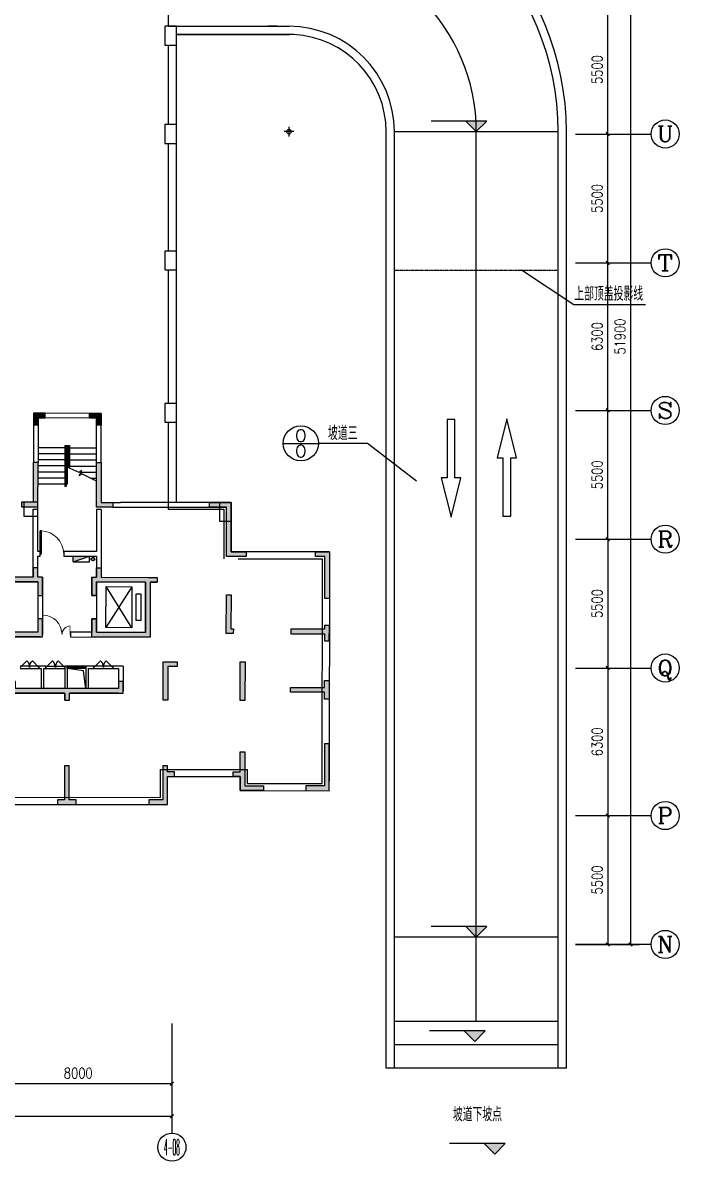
# Model space of a CAD drawing. Extents: x -781653 to 929899, y -295171 to 30012.
# Drawn here: x 464083 to 492121, y -193562 to -144954 of the extents above; entities that cross this region are included whole.
import ezdxf
from ezdxf.enums import TextEntityAlignment as Align

# ---------------------------------------------------------------- set-up
doc = ezdxf.new("R2010")
doc.units = 0
doc.header["$LTSCALE"] = 10
doc.header["$MEASUREMENT"] = 0
for name, pattern in [('BORDER', [1.75, 0.5, -0.25, 0.5, -0.25, 0, -0.25]), ('CENTER', [2, 1.25, -0.25, 0.25, -0.25]), ('DASH', [0.35, 0.25, -0.1])]:
    doc.linetypes.add(name, pattern=pattern)
doc.layers.get('0').update_dxf_attribs({"linetype": 'CONTINUOUS'})
doc.layers.get('Defpoints').update_dxf_attribs({"linetype": 'CONTINUOUS'})
for name, color, linetype in [('A-STAIRS', 9, 'CONTINUOUS'), ('AXIS', 3, 'CONTINUOUS'), ('AXIS_TEXT', 7, 'CONTINUOUS'), ('COLUMN', 1, 'CONTINUOUS'), ('DIM_SYMB', 3, 'CONTINUOUS'), ('DOTE', 8, 'CENTER'), ('JPS-X', 1, 'BORDER'), ('JPS-XHS', 7, 'CONTINUOUS'), ('LVTRY', 6, 'CONTINUOUS'), ('PUB_DIM', 3, 'CONTINUOUS'), ('solid', 252, 'CONTINUOUS'), ('STAIR', 9, 'CONTINUOUS'), ('TEXT', 7, 'CONTINUOUS'), ('wall', 8, 'CONTINUOUS'), ('wall-jg', 7, 'CONTINUOUS'), ('WINDOW', 4, 'CONTINUOUS'), ('索引', 24, 'CONTINUOUS'), ('结构墙', 1, 'CONTINUOUS'), ('行车方向', 4, 'CONTINUOUS'), ('行车线', 207, 'CONTINUOUS')]:
    doc.layers.add(name, color=color, linetype=linetype)
doc.layers.get('DOTE').off()
doc.styles.add('_TCH_AXIS', font='COMPLEX', dxfattribs={"bigfont": 'GBCBIG'})
doc.styles.add('COMP', font='complex', dxfattribs={"bigfont": 'hztxt'})
doc.styles.add('COMPLEX', font='COMPLEX')
doc.styles.add('DIM_FONT', font='SIMPLEX', dxfattribs={"width": 0.8, "bigfont": 'HZTXT'})
doc.styles.add('FS', font='tjromans.shx', dxfattribs={"width": 0.7, "bigfont": 'tjhztxt.shx'})
doc.styles.add('FS2', font='tjromans.shx', dxfattribs={"width": 0.8, "bigfont": 'tjhztxt.shx'})
doc.dimstyles.new('DIMN300', dxfattribs={"dimscale": 3, "dimtxt": 300, "dimasz": 100, "dimexe": 250, "dimexo": 300, "dimgap": 150, "dimtad": 1, "dimdec": 0, "dimzin": 0, "dimdsep": 46, "dimtxsty": 'DIM_FONT', "dimblk": 'ARCHTICK', "dimcen": 0.09, "dimclrt": 7, "dimazin": 2, "dimtfac": 1, "dimtdec": 0, "dimtix": 1, "dimtmove": 2, "dimatfit": 3, "dimfxl": 0, "dimtolj": 1, "dimtzin": 0, "dimarcsym": 0})

# ---------------------------------------------------------------- blocks, each defined once
blk = doc.blocks.new('FF')
at = {"linetype": 'Continuous'}
for radius in [75, 60]:
    blk.add_circle((0, 0), radius, dxfattribs=at)
blk = doc.blocks.new('DXHS')
at = {"layer": 'JPS-XHS'}
blk.add_hatch(color=256, dxfattribs=at).paths.add_polyline_path([(-350, 240), (-350, 0), (350, 0)])
at = {"layer": 'JPS-XHS', "linetype": 'Continuous'}
for p, q in [((-350, 240), (-350, 0)), ((-350, 240), (350, 240)), ((-350, 0), (350, 0)), ((350, 240), (350, 0))]:
    blk.add_line(p, q, dxfattribs=at)
at = {"layer": 'JPS-XHS'}
blk.add_line((-350, 240), (350, 0), dxfattribs=at)
blk = doc.blocks.new('$DorLib2D$00000001')
for p, q in [((0.45, 0.975), (0.5, 0.975)), ((0.45, 0), (0.45, 0.975)), ((0.5, 0), (0.5, 0.975)), ((0.5, 0), (0.45, 0))]:
    blk.add_line(p, q)
at = {"lineweight": 13}
blk.add_arc((0.475, 0), 0.975, 91.4693, 180, dxfattribs=at)
blk = doc.blocks.new('$DorLib2D$00000116')
at = {"color": 0}
for p, q in [((-0.5, 0), (-0.146, 0.354)), ((0.5, 0), (0.146, 0.354))]:
    blk.add_line(p, q, dxfattribs=at)
for centre, start, end in [((-0.5, 0), 0, 45), ((0.5, 0), 135, 180)]:
    blk.add_arc(centre, 0.5, start, end, dxfattribs=at)
blk = doc.blocks.new('$WINLIB2D$00000001')
for p, q in [((-0.5, 0.5), (0.5, 0.5)), ((-0.5, 0.5), (-0.5, -0.5)), ((0.5, 0.167), (-0.5, 0.167)), ((0.5, -0.5), (0.5, 0.5)), ((0.5, -0.167), (-0.5, -0.167)), ((-0.5, -0.5), (0.5, -0.5))]:
    blk.add_line(p, q)
blk = doc.blocks.new('$DorLib2D$00000025')
at = {"const_width": 0.02}
for points in [[(0.481, -0.001), (0.481, 0.691)], [(-0.481, 0.001), (-0.481, 0.308)]]:
    blk.add_lwpolyline(points, dxfattribs=at)
at = {"lineweight": 13}
for centre, radius, start, end in [((0.505, -0.002), 0.699, 91.9397, 179.7238), ((-0.501, 0.003), 0.307, 359.7899, 85.7508)]:
    blk.add_arc(centre, radius, start, end, dxfattribs=at)
blk = doc.blocks.new('A$C509276FB')
at = {"layer": 'solid'}
h = blk.add_hatch(color=8, dxfattribs=at)
h.paths.add_polyline_path([(32900, 8925), (33100, 8925), (33100, 9700), (32900, 9700), (32900, 10100), (32700, 10100), (32700, 9700), (30300, 9700), (30300, 9500), (30600, 9500), (30600, 7150), (33100, 7150), (33100, 7925), (32900, 7925), (32900, 7350), (30800, 7350), (30800, 9500), (32900, 9500)])
h.paths.add_polyline_path([(35200, 7150), (37700, 7150), (37700, 9500), (38000, 9500), (38000, 9700), (35600, 9700), (35600, 10100), (35400, 10100), (35400, 9700), (35200, 9700), (35200, 8925), (35400, 8925), (35400, 9500), (37500, 9500), (37500, 7350), (35400, 7350), (35400, 7925), (35200, 7925)])
blk.add_hatch(color=8, dxfattribs=at).paths.add_polyline_path([(36550, 5250), (36350, 5250), (36350, 4950), (31950, 4950), (31950, 5250), (31750, 5250), (31750, 4750), (34050, 4750), (34050, 4450), (34250, 4450), (34250, 4750), (36550, 4750)])
at = {"layer": 'DIM_SYMB', "color": 8}
blk.add_lwpolyline([(33500, 13670, 0, 0, 0), (33500, 15593, 0, 0, 0), (34800, 15593, 0, 0, 0), (34800, 14750, 80, 0, 0), (34800, 14450, 0, 0, 0)], format="xyseb", dxfattribs=at)
at = {"layer": 'JPS-X', "color": 8, "const_width": 50}
blk.add_lwpolyline([(35175, 10480), (35100, 10480)], dxfattribs=at)
at = {"layer": 'LVTRY', "color": 8}
blk.add_lwpolyline([(34950, 4950), (34852, 5706), (34150, 5800)], dxfattribs=at)
at = {"layer": 'STAIR', "color": 8}
for p, q in [((34050, 15230), (32900, 15230)), ((34050, 15330), (34050, 13570)), ((34050, 15330), (34250, 15330)), ((34100, 15280), (34200, 15280)), ((34100, 15280), (34100, 13570)), ((34150, 15230), (34100, 15230)), ((34150, 15230), (34150, 13670)), ((34150, 15230), (34200, 15230)), ((34150, 15230), (34150, 14397)), ((34200, 15280), (34200, 14374)), ((34250, 15330), (34250, 14352)), ((34250, 15230), (35400, 15230)), ((34050, 14970), (32900, 14970)), ((34050, 14710), (32900, 14710)), ((34150, 14970), (34100, 14970)), ((34150, 14710), (34100, 14710)), ((34150, 14970), (34200, 14970)), ((34150, 14710), (34200, 14710)), ((34250, 14970), (35400, 14970)), ((34250, 14710), (35400, 14710)), ((34050, 14450), (32900, 14450)), ((34050, 14190), (32900, 14190)), ((34150, 14450), (34100, 14450)), ((34150, 14190), (34100, 14190)), ((34150, 14450), (34200, 14450)), ((34661, 14172), (34150, 14397)), ((34250, 14450), (35400, 14450)), ((34767, 14253), (34661, 14172)), ((34662, 14037), (34767, 14253)), ((34768, 14119), (34662, 14037)), ((34737, 14190), (35400, 14190)), ((35400, 13804), (34768, 14119)), ((34050, 13930), (32900, 13930)), ((34050, 13670), (32900, 13670)), ((34150, 13930), (34100, 13930)), ((34150, 13670), (34100, 13670)), ((35147, 13930), (35400, 13930)), ((34100, 13570), (34050, 13570)), ((36910, 7550), (35810, 9300)), ((36910, 9300), (35810, 7550)), ((35400, 8925), (35400, 7925)), ((32950, 5900), (32150, 5900)), ((33250, 5900), (34050, 5900)), ((36100, 5900), (35300, 5900)), ((32150, 5800), (32950, 5800)), ((33250, 5800), (34050, 5800)), ((35300, 5800), (36100, 5800))]:
    blk.add_line(p, q, dxfattribs=at)
for points in [[(35810, 7550), (35810, 9300), (36910, 9300), (36910, 7550)], [(37096, 7850), (37096, 9000), (37296, 9000), (37296, 7850)]]:
    blk.add_lwpolyline(points, close=True, dxfattribs=at)
at = {"layer": 'wall', "color": 8}
for p, q in [((32700, 10700), (32700, 12600)), ((32700, 12600), (32900, 12600)), ((32900, 10800), (32900, 12600)), ((35400, 12600), (35400, 10800)), ((35600, 12600), (35400, 12600)), ((35600, 12600), (35600, 10700)), ((32700, 9700), (32700, 10700)), ((33000, 10800), (32900, 10800)), ((33000, 10600), (33000, 10800)), ((35400, 10800), (34000, 10800)), ((34000, 10800), (34000, 10600)), ((35600, 10700), (35600, 9700)), ((32900, 9700), (32900, 10600)), ((32900, 10600), (33000, 10600)), ((34000, 10600), (35400, 10600)), ((35400, 10600), (35400, 9700)), ((32700, 9700), (30700, 9700)), ((32800, 9500), (30800, 9500)), ((32900, 9500), (32800, 9500)), ((33100, 9700), (32900, 9700)), ((32900, 9500), (32900, 7350)), ((33100, 9700), (33100, 7350)), ((35200, 9700), (35200, 8925)), ((35200, 9700), (35400, 9700)), ((35400, 8925), (35400, 9500)), ((35400, 9500), (35500, 9500)), ((35500, 9500), (37500, 9500)), ((35600, 9700), (37600, 9700)), ((37500, 9500), (37500, 7350)), ((37600, 9700), (38000, 9700)), ((37700, 9500), (38000, 9500)), ((37700, 9500), (37700, 7150)), ((38000, 9700), (38000, 9500)), ((35200, 8925), (35400, 8925)), ((35400, 7925), (35200, 7925)), ((35200, 7925), (35200, 7350)), ((35400, 7350), (35400, 7925)), ((32900, 7350), (30800, 7350)), ((33100, 7150), (33100, 7350)), ((35200, 7350), (34300, 7350)), ((34300, 7350), (34300, 7150)), ((37500, 7350), (35400, 7350)), ((33000, 7150), (30600, 7150)), ((33000, 7150), (33100, 7150)), ((34300, 7150), (35300, 7150)), ((37700, 7150), (35300, 7150)), ((33050, 5900), (32950, 5900)), ((32950, 5900), (32950, 5800)), ((33250, 5900), (33050, 5900)), ((33250, 5800), (33250, 5900)), ((34050, 5900), (34050, 5800)), ((34150, 5900), (34050, 5900)), ((34150, 5800), (34150, 5900)), ((34950, 5900), (34950, 5800)), ((35300, 5900), (34950, 5900)), ((35300, 5800), (35300, 5900)), ((36550, 5900), (36100, 5900)), ((36100, 5900), (36100, 5800)), ((36550, 5900), (36550, 4850)), ((32950, 5800), (33050, 5800)), ((33050, 5800), (33050, 4950)), ((33150, 5800), (33250, 5800)), ((33150, 5800), (33150, 4950)), ((34050, 5800), (34050, 4950)), ((34150, 5800), (34150, 4950)), ((34950, 5800), (34950, 4950)), ((35050, 5800), (35050, 4950)), ((35050, 5800), (35300, 5800)), ((36100, 5800), (36350, 5800)), ((36350, 5800), (36350, 4950)), ((33050, 4950), (31950, 4950)), ((34050, 4950), (33150, 4950)), ((34950, 4950), (34150, 4950)), ((34150, 4950), (34150, 4950)), ((36350, 4950), (35050, 4950)), ((33050, 4750), (31850, 4750)), ((34050, 4750), (33050, 4750)), ((34050, 4450), (34050, 4750)), ((34050, 4750), (34050, 4750)), ((34050, 4450), (34250, 4450)), ((34950, 4750), (34250, 4750)), ((34250, 4450), (34250, 4750)), ((36350, 4750), (34950, 4750))]:
    blk.add_line(p, q, dxfattribs=at)
at = {"layer": 'wall-jg', "color": 8}
blk.add_line((35200, 8925), (35400, 8925), dxfattribs=at)
for points in [[(32900, 8925), (33100, 8925), (33100, 9700), (32900, 9700), (32900, 10100), (32700, 10100), (32700, 9700), (30300, 9700), (30300, 9500), (30600, 9500), (30600, 7150), (33100, 7150), (33100, 7925), (32900, 7925), (32900, 7350), (30800, 7350), (30800, 9500), (32900, 9500), (32900, 8925)], [(35200, 8925), (35200, 9700), (35400, 9700), (35400, 10100), (35600, 10100), (35600, 9700), (38000, 9700), (38000, 9500), (37700, 9500), (37700, 7150), (35200, 7150), (35200, 7925), (35400, 7925), (35400, 7350), (37500, 7350), (37500, 9500), (35400, 9500), (35400, 8925)], [(31750, 5250), (31750, 4750), (34050, 4750), (34050, 4450), (34250, 4450), (34250, 4750), (36550, 4750), (36550, 5250), (36350, 5250), (36350, 4950), (31950, 4950), (31950, 5250), (31750, 5250)]]:
    blk.add_lwpolyline(points, dxfattribs=at)
at = {"layer": 'WINDOW', "color": 8, "linetype": 'DASH'}
for p, q in [((35400, 8925), (35200, 8925)), ((35200, 7925), (35400, 7925))]:
    blk.add_line(p, q, dxfattribs=at)
at = {"layer": 'JPS-X', "color": 8}
blk.add_blockref('FF', (35250, 10480), dxfattribs=at)
at = {"layer": 'JPS-XHS', "color": 8, "xscale": -0.9999999999999998, "rotation": 180}
blk.add_blockref('DXHS', (34750, 10600), dxfattribs=at)
at = {"layer": 'WINDOW', "color": 8}
for name, p, xscale, yscale, zscale in [('$DorLib2D$00000001', (33500, 10700), -1000, 1000, 1000), ('$DorLib2D$00000025', (33700, 7250), -1200, 1200, 1200), ('$DorLib2D$00000116', (32550, 5850), -800, 800, 800), ('$DorLib2D$00000116', (33650, 5850), 800, 800, -800)]:
    blk.add_blockref(name, p, dxfattribs=dict(at, xscale=xscale, yscale=yscale, zscale=zscale))
at = {"layer": 'WINDOW', "color": 8, "zscale": 800}
for name, p, xscale, yscale, rotation in [('$WINLIB2D$00000001', (34550, 5850), 799.9999999999999, 99.99999999999999, 180), ('$DorLib2D$00000116', (35700, 5850), -799.9999999999999, 799.9999999999999, 2.086435919653364e-12)]:
    blk.add_blockref(name, p, dxfattribs=dict(at, xscale=xscale, yscale=yscale, rotation=rotation))
blk = doc.blocks.new('A$C0A254713')
at = {"layer": 'solid'}
h = blk.add_hatch(color=256, dxfattribs=at)
h.paths.add_polyline_path([(-9525, 19426), (-9625, 19426), (-9625, 19326), (-9525, 19326)])
h.paths.add_polyline_path([(-9125, 19426), (-9525, 19426), (-9525, 19326), (-9125, 19326)])
h.paths.add_polyline_path([(-9125, 19326), (-9525, 19326), (-9525, 18926), (-9425, 18926), (-9425, 19226), (-9125, 19226)])
h.paths.add_polyline_path([(-9525, 19326), (-9625, 19326), (-9625, 18926), (-9525, 18926)])
h = blk.add_hatch(color=256, dxfattribs=at)
h.paths.add_polyline_path([(-6825, 19426), (-6725, 19426), (-6725, 19326), (-6825, 19326)])
h.paths.add_polyline_path([(-7225, 19426), (-6825, 19426), (-6825, 19326), (-7225, 19326)])
h.paths.add_polyline_path([(-7225, 19326), (-6825, 19326), (-6825, 18926), (-6925, 18926), (-6925, 19226), (-7225, 19226)])
h.paths.add_polyline_path([(-6825, 19326), (-6725, 19326), (-6725, 18926), (-6825, 18926)])
for points in [[(-9625, 15626), (-9625, 17326), (-9425, 17326), (-9425, 17126), (-9425, 15426), (-10125, 15426), (-10125, 15626)], [(-6925, 15426), (-6925, 17126), (-6925, 17326), (-6725, 17326), (-6725, 15626), (-6225, 15626), (-6225, 15426)], [(-1175, 15626), (-1175, 13526), (-525, 13526), (-525, 13326), (-1375, 13326), (-1375, 15426), (-2100, 15426), (-2100, 15626)], [(3025, 13526), (3025, 11526), (2825, 11526), (2825, 13326), (2425, 13326), (2425, 13526)], [(-9425, 12426), (-9425, 12826), (-9625, 12826), (-9625, 12426), (-12025, 12426), (-12025, 12226), (-11725, 12226), (-11725, 9876), (-9225, 9876), (-9225, 10651), (-9425, 10651), (-9425, 10076), (-11525, 10076), (-11525, 12226), (-9425, 12226), (-9425, 11651), (-9225, 11651), (-9225, 12426)], [(-6725, 12426), (-6725, 12826), (-6925, 12826), (-6925, 12426), (-7125, 12426), (-7125, 11651), (-6925, 11651), (-6925, 12226), (-4825, 12226), (-4825, 10076), (-6925, 10076), (-6925, 10651), (-7125, 10651), (-7125, 9876), (-4625, 9876), (-4625, 12226), (-4325, 12226), (-4325, 12426)], [(-1375, 10026), (-1375, 11676), (-1175, 11676), (-1175, 10226), (-1075, 10226), (-1075, 10026)], [(1375, 10026), (1375, 10226), (2825, 10226), (2825, 10376), (3025, 10376), (3025, 9726), (2825, 9726), (2825, 10026)], [(-4075, 8826), (-3475, 8826), (-3475, 8626), (-3875, 8626), (-3875, 7176), (-4075, 7176)], [(-775, 8826), (-575, 8826), (-575, 7176), (-775, 7176)], [(-5975, 7676), (-5975, 7976), (-5775, 7976), (-5775, 7476), (-8075, 7476), (-8075, 7176), (-8275, 7176), (-8275, 7476), (-10575, 7476), (-10575, 7976), (-10375, 7976), (-10375, 7676)], [(1375, 7526), (1375, 7726), (2825, 7726), (2825, 8026), (3025, 8026), (3025, 7226), (2825, 7226), (2825, 7526)], [(225, 3526), (225, 3326), (-775, 3326), (-775, 3926), (-1075, 3926), (-1075, 4126), (-775, 4126), (-775, 4976), (-575, 4976), (-575, 3526)], [(2025, 3326), (2025, 3526), (2825, 3526), (2825, 5326), (3025, 5326), (3025, 3326)], [(-8075, 2926), (-7775, 2926), (-7775, 2726), (-8575, 2726), (-8575, 2926), (-8275, 2926), (-8275, 4376), (-8075, 4376)], [(-3875, 3926), (-3875, 2726), (-4675, 2726), (-4675, 2926), (-4075, 2926), (-4075, 4376), (-3875, 4376), (-3875, 4126), (-3575, 4126), (-3575, 3926)]]:
    blk.add_hatch(color=256, dxfattribs=at).paths.add_polyline_path(points)
at = {"layer": 'wall-jg'}
blk.add_line((-7125, 11651), (-6925, 11651), dxfattribs=at)
for points in [[(-9625, 18926), (-9425, 18926), (-9425, 19226), (-9125, 19226), (-9125, 19426), (-9625, 19426), (-9625, 18926)], [(-6725, 18926), (-6925, 18926), (-6925, 19226), (-7225, 19226), (-7225, 19426), (-6725, 19426), (-6725, 18926)], [(-10125, 15626), (-10125, 15426), (-9425, 15426), (-9425, 17126), (-9425, 17126), (-9425, 17326), (-9625, 17326), (-9625, 15626), (-10125, 15626)], [(-6225, 15626), (-6225, 15426), (-6925, 15426), (-6925, 17126), (-6925, 17126), (-6925, 17326), (-6725, 17326), (-6725, 15626), (-6225, 15626)], [(-525, 13526), (-525, 13326), (-1375, 13326), (-1375, 15426), (-2100, 15426), (-2100, 15626), (-1175, 15626), (-1175, 13526), (-525, 13526)], [(-9425, 11651), (-9225, 11651), (-9225, 12426), (-9425, 12426), (-9425, 12826), (-9625, 12826), (-9625, 12426), (-12025, 12426), (-12025, 12226), (-11725, 12226), (-11725, 9876), (-9225, 9876), (-9225, 10651), (-9425, 10651), (-9425, 10076), (-11525, 10076), (-11525, 12226), (-9425, 12226), (-9425, 11651)], [(-7125, 11651), (-7125, 12426), (-6925, 12426), (-6925, 12826), (-6725, 12826), (-6725, 12426), (-4325, 12426), (-4325, 12226), (-4625, 12226), (-4625, 9876), (-7125, 9876), (-7125, 10651), (-6925, 10651), (-6925, 10076), (-4825, 10076), (-4825, 12226), (-6925, 12226), (-6925, 11651)], [(-1075, 10226), (-1075, 10026), (-1375, 10026), (-1375, 11676), (-1175, 11676), (-1175, 10226), (-1075, 10226)], [(-575, 7176), (-775, 7176), (-775, 8826), (-575, 8826), (-575, 7176)], [(-10575, 7976), (-10575, 7476), (-8275, 7476), (-8275, 7176), (-8075, 7176), (-8075, 7476), (-5775, 7476), (-5775, 7976), (-5975, 7976), (-5975, 7676), (-10375, 7676), (-10375, 7976), (-10575, 7976)], [(1375, 7726), (2825, 7726), (2825, 8026), (3025, 8026), (3025, 7226), (2825, 7226), (2825, 7526), (1375, 7526), (1375, 7726)], [(-775, 4126), (-775, 4976), (-575, 4976), (-575, 3526), (225, 3526), (225, 3326), (-775, 3326), (-775, 3926), (-1075, 3926), (-1075, 4126), (-775, 4126)], [(-7775, 2926), (-8075, 2926), (-8075, 4376), (-8275, 4376), (-8275, 2926), (-8575, 2926), (-8575, 2726), (-7775, 2726), (-7775, 2926)], [(-3875, 4126), (-3875, 4376), (-4075, 4376), (-4075, 2926), (-4675, 2926), (-4675, 2726), (-3875, 2726), (-3875, 3926), (-3575, 3926), (-3575, 4126), (-3875, 4126)]]:
    blk.add_lwpolyline(points, dxfattribs=at)
for points in [[(2425, 13526), (3025, 13526), (3025, 11526), (2825, 11526), (2825, 13326), (2425, 13326)], [(1375, 10226), (1375, 10026), (2825, 10026), (2825, 9726), (3025, 9726), (3025, 10376), (2825, 10376), (2825, 10226)], [(-3475, 8826), (-3475, 8626), (-3875, 8626), (-3875, 7176), (-4075, 7176), (-4075, 8826)], [(2825, 3526), (2025, 3526), (2025, 3326), (3025, 3326), (3025, 5326), (2825, 5326)]]:
    blk.add_lwpolyline(points, close=True, dxfattribs=at)
blk = doc.blocks.new('A$C1C157CE4')
at = {"layer": '行车线', "linetype": 'DASH', "ltscale": 3000}
for points in [[(4167, 2967), (1667, 2967), (1667, 3217), (0, 2800), (1667, 2383), (1667, 2633), (4167, 2633)], [(2531, 833), (2531, 583), (31, 583), (31, 250), (2531, 250), (2531, 0), (4198, 417)]]:
    blk.add_lwpolyline(points, close=True, dxfattribs=at)
blk = doc.blocks.new('A$C0FE76EBE')
at = {"layer": 'COLUMN'}
for points in [[(42963, 40248), (43463, 40248), (43463, 41048), (42963, 41048)], [(42963, 36047), (43463, 36047), (43463, 36847), (42963, 36847)], [(42963, 30647), (43463, 30647), (43463, 31447), (42963, 31447)], [(42963, 24147), (43463, 24147), (43463, 24947), (42963, 24947)], [(36943, 20125), (37543, 20125), (37543, 20725), (36943, 20725)], [(45293, 19915), (45793, 19915), (45793, 20715), (45293, 20715)]]:
    blk.add_lwpolyline(points, close=True, dxfattribs=at)
at = {"layer": '结构墙', "linetype": 'ByBlock'}
for p, q in [((48463, 40698), (43463, 40698)), ((52413, -3441), (52413, 36548)), ((52763, -3441), (52763, 36548)), ((52763, 19082), (52763, 36548)), ((59763, -3441), (59763, 36548)), ((59763, 21151), (59763, 36548)), ((60113, -3441), (60113, 36548)), ((49990, 18611), (49979, 8811)), ((46090, 18315), (49690, 18311)), ((49679, 8711), (49690, 18311)), ((42779, 8119), (42780, 9319)), ((42780, 9319), (46480, 9315)), ((46480, 9315), (46479, 8715)), ((43078, 7818), (43080, 9018)), ((43080, 9018), (46180, 9015)), ((46180, 9015), (46179, 8415)), ((46179, 8415), (49979, 8411)), ((46479, 8715), (49679, 8711)), ((34478, 7828), (43078, 7818)), ((34779, 8128), (42779, 8119)), ((52763, -3441), (52413, -3441)), ((60113, -3441), (59763, -3441))]:
    blk.add_line(p, q, dxfattribs=at)
at = {"layer": '结构墙'}
for points in [[(43113, 41048), (48268, 41048)], [(49990, 18611), (45790, 18615), (45793, 20715), (43463, 20715), (43463, 40698), (48268, 40698)], [(43113, 36847), (43113, 40248)], [(43113, 31447), (43113, 36047)], [(43113, 24947), (43113, 30647)], [(45490, 18313), (45490, 20416), (43113, 20416), (43113, 24147)]]:
    blk.add_lwpolyline(points, dxfattribs=at)
at = {"layer": '结构墙', "linetype": 'ByBlock'}
for radius, end in [(11850, 89.0329), (11500, 90), (4500, 90), (4150, 87.2377)]:
    blk.add_arc((48263, 36548), radius, 0, end, dxfattribs=at)
blk = doc.blocks.new('_ArchTick')
at = {"color": 0, "linetype": 'ByBlock', "const_width": 0.4}
blk.add_lwpolyline([(-0.5, -0.5), (0.5, 0.5)], dxfattribs=at)
blk = doc.blocks.new('*D136')
at = {"layer": 'Defpoints', "color": 0}
for p in [(287364, 54721), (295364, 54721), (287364, 51692)]:
    blk.add_point(p, dxfattribs=at)
at = {"layer": 'PUB_DIM', "color": 0, "lineweight": -2}
for p, q in [((287364, 54271), (287364, 51317)), ((295364, 54271), (295364, 51317)), ((295364, 51692), (287364, 51692))]:
    blk.add_line(p, q, dxfattribs=at)
at = {"layer": 'PUB_DIM', "color": 0, "lineweight": -2, "xscale": 150, "yscale": 150, "zscale": 150, "rotation": 180}
blk.add_blockref('_ArchTick', (287364, 51692), dxfattribs=at)
at = {"layer": 'PUB_DIM', "color": 0, "lineweight": -2, "xscale": 150, "yscale": 150, "zscale": 150}
blk.add_blockref('_ArchTick', (295364, 51692), dxfattribs=at)
at = {"layer": 'PUB_DIM', "color": 7, "insert": (291364, 52142), "char_height": 450, "attachment_point": 5, "style": 'DIM_FONT'}
blk.add_mtext('\\A1;8000', dxfattribs=at)
blk = doc.blocks.new('_AXISO')
blk.add_circle((0, 0), 0.5)
at = {"layer": 'AXIS_TEXT', "style": 'COMPLEX', "width": 1.041667}
blk.add_attdef('A', text='', height=0.56, dxfattribs=at).set_placement((-0.25, -0.28), (0.25, -0.28), align=Align.FIT)
blk = doc.blocks.new('*D141')
at = {"layer": 'Defpoints', "color": 0}
for p in [(312150, 80441), (313978, 80441), (312150, 74941)]:
    blk.add_point(p, dxfattribs=at)
at = {"layer": 'PUB_DIM', "color": 0, "lineweight": -2}
for p, q in [((312600, 80441), (314353, 80441)), ((313978, 74941), (313978, 80441)), ((312600, 74941), (314353, 74941))]:
    blk.add_line(p, q, dxfattribs=at)
at = {"layer": 'PUB_DIM', "color": 0, "lineweight": -2, "xscale": 150, "yscale": 150, "zscale": 150}
for p, rotation in [((313978, 80441), 90), ((313978, 74941), 270)]:
    blk.add_blockref('_ArchTick', p, dxfattribs=dict(at, rotation=rotation))
at = {"layer": 'PUB_DIM', "color": 7, "insert": (313528, 77691), "char_height": 450, "attachment_point": 5, "rotation": 90, "style": 'DIM_FONT'}
blk.add_mtext('\\A1;5500', dxfattribs=at)
blk = doc.blocks.new('*D142')
at = {"layer": 'Defpoints', "color": 0}
for p in [(312150, 86741), (313978, 86741), (312150, 80441)]:
    blk.add_point(p, dxfattribs=at)
at = {"layer": 'PUB_DIM', "color": 0, "lineweight": -2}
for p, q in [((312600, 86741), (314353, 86741)), ((313978, 80441), (313978, 86741)), ((312600, 80441), (314353, 80441))]:
    blk.add_line(p, q, dxfattribs=at)
at = {"layer": 'PUB_DIM', "color": 0, "lineweight": -2, "xscale": 150, "yscale": 150, "zscale": 150}
for p, rotation in [((313978, 86741), 90), ((313978, 80441), 270)]:
    blk.add_blockref('_ArchTick', p, dxfattribs=dict(at, rotation=rotation))
at = {"layer": 'PUB_DIM', "color": 7, "insert": (313528, 83591), "char_height": 450, "attachment_point": 5, "rotation": 90, "style": 'DIM_FONT'}
blk.add_mtext('\\A1;6300', dxfattribs=at)
blk = doc.blocks.new('*D143')
at = {"layer": 'Defpoints', "color": 0}
for p in [(312150, 92241), (313978, 92241), (312150, 86741)]:
    blk.add_point(p, dxfattribs=at)
at = {"layer": 'PUB_DIM', "color": 0, "lineweight": -2}
for p, q in [((312600, 92241), (314353, 92241)), ((313978, 86741), (313978, 92241)), ((312600, 86741), (314353, 86741))]:
    blk.add_line(p, q, dxfattribs=at)
at = {"layer": 'PUB_DIM', "color": 0, "lineweight": -2, "xscale": 150, "yscale": 150, "zscale": 150}
for p, rotation in [((313978, 92241), 90), ((313978, 86741), 270)]:
    blk.add_blockref('_ArchTick', p, dxfattribs=dict(at, rotation=rotation))
at = {"layer": 'PUB_DIM', "color": 7, "insert": (313528, 89491), "char_height": 450, "attachment_point": 5, "rotation": 90, "style": 'DIM_FONT'}
blk.add_mtext('\\A1;5500', dxfattribs=at)
blk = doc.blocks.new('*D144')
at = {"layer": 'Defpoints', "color": 0}
for p in [(312150, 109541), (312150, 57641), (314953, 57641)]:
    blk.add_point(p, dxfattribs=at)
at = {"layer": 'PUB_DIM', "color": 0, "lineweight": -2}
for p, q in [((312600, 109541), (315328, 109541)), ((314953, 109541), (314953, 57641)), ((312600, 57641), (315328, 57641))]:
    blk.add_line(p, q, dxfattribs=at)
at = {"layer": 'PUB_DIM', "color": 0, "lineweight": -2, "xscale": 150, "yscale": 150, "zscale": 150}
for p, rotation in [((314953, 109541), 90), ((314953, 57641), 270)]:
    blk.add_blockref('_ArchTick', p, dxfattribs=dict(at, rotation=rotation))
at = {"layer": 'PUB_DIM', "color": 7, "insert": (314503, 83591), "char_height": 450, "attachment_point": 5, "rotation": 90, "style": 'DIM_FONT'}
blk.add_mtext('\\A1;51900', dxfattribs=at)
blk = doc.blocks.new('*D157')
at = {"layer": 'Defpoints', "color": 0}
for p in [(155664, 54580), (295364, 54580), (295364, 50306)]:
    blk.add_point(p, dxfattribs=at)
at = {"layer": 'PUB_DIM', "color": 0, "lineweight": -2}
for p, q in [((155664, 54130), (155664, 49931)), ((295364, 54130), (295364, 49931)), ((155664, 50306), (295364, 50306))]:
    blk.add_line(p, q, dxfattribs=at)
at = {"layer": 'PUB_DIM', "color": 0, "lineweight": -2, "xscale": 150, "yscale": 150, "zscale": 150, "rotation": 180}
blk.add_blockref('_ArchTick', (155664, 50306), dxfattribs=at)
at = {"layer": 'PUB_DIM', "color": 0, "lineweight": -2, "xscale": 150, "yscale": 150, "zscale": 150}
blk.add_blockref('_ArchTick', (295364, 50306), dxfattribs=at)
at = {"layer": 'PUB_DIM', "color": 7, "insert": (225514, 50756), "char_height": 450, "attachment_point": 5, "style": 'DIM_FONT'}
blk.add_mtext('\\A1;139700', dxfattribs=at)
blk = doc.blocks.new('*D175')
at = {"layer": 'Defpoints', "color": 0}
for p in [(312150, 97741), (313978, 97741), (312150, 92241)]:
    blk.add_point(p, dxfattribs=at)
at = {"layer": 'PUB_DIM', "color": 0, "lineweight": -2}
for p, q in [((312600, 97741), (314353, 97741)), ((313978, 92241), (313978, 97741)), ((312600, 92241), (314353, 92241))]:
    blk.add_line(p, q, dxfattribs=at)
at = {"layer": 'PUB_DIM', "color": 0, "lineweight": -2, "xscale": 150, "yscale": 150, "zscale": 150}
for p, rotation in [((313978, 97741), 90), ((313978, 92241), 270)]:
    blk.add_blockref('_ArchTick', p, dxfattribs=dict(at, rotation=rotation))
at = {"layer": 'PUB_DIM', "color": 7, "insert": (313528, 94991), "char_height": 450, "attachment_point": 5, "rotation": 90, "style": 'DIM_FONT'}
blk.add_mtext('\\A1;5500', dxfattribs=at)
blk = doc.blocks.new('*D178')
at = {"layer": 'Defpoints', "color": 0}
for p in [(312150, 74941), (312150, 69441), (313978, 69441)]:
    blk.add_point(p, dxfattribs=at)
at = {"layer": 'PUB_DIM', "color": 0, "lineweight": -2}
for p, q in [((312600, 74941), (314353, 74941)), ((313978, 74941), (313978, 69441)), ((312600, 69441), (314353, 69441))]:
    blk.add_line(p, q, dxfattribs=at)
at = {"layer": 'PUB_DIM', "color": 0, "lineweight": -2, "xscale": 150, "yscale": 150, "zscale": 150}
for p, rotation in [((313978, 74941), 90), ((313978, 69441), 270)]:
    blk.add_blockref('_ArchTick', p, dxfattribs=dict(at, rotation=rotation))
at = {"layer": 'PUB_DIM', "color": 7, "insert": (313528, 72191), "char_height": 450, "attachment_point": 5, "rotation": 90, "style": 'DIM_FONT'}
blk.add_mtext('\\A1;5500', dxfattribs=at)
blk = doc.blocks.new('*D179')
at = {"layer": 'Defpoints', "color": 0}
for p in [(312150, 69441), (312150, 63141), (313978, 63141)]:
    blk.add_point(p, dxfattribs=at)
at = {"layer": 'PUB_DIM', "color": 0, "lineweight": -2}
for p, q in [((312600, 69441), (314353, 69441)), ((313978, 69441), (313978, 63141)), ((312600, 63141), (314353, 63141))]:
    blk.add_line(p, q, dxfattribs=at)
at = {"layer": 'PUB_DIM', "color": 0, "lineweight": -2, "xscale": 150, "yscale": 150, "zscale": 150}
for p, rotation in [((313978, 69441), 90), ((313978, 63141), 270)]:
    blk.add_blockref('_ArchTick', p, dxfattribs=dict(at, rotation=rotation))
at = {"layer": 'PUB_DIM', "color": 7, "insert": (313528, 66291), "char_height": 450, "attachment_point": 5, "rotation": 90, "style": 'DIM_FONT'}
blk.add_mtext('\\A1;6300', dxfattribs=at)
blk = doc.blocks.new('*D180')
at = {"layer": 'Defpoints', "color": 0}
for p in [(312150, 63141), (312150, 57641), (313978, 57641)]:
    blk.add_point(p, dxfattribs=at)
at = {"layer": 'PUB_DIM', "color": 0, "lineweight": -2}
for p, q in [((312600, 63141), (314353, 63141)), ((313978, 63141), (313978, 57641)), ((312600, 57641), (314353, 57641))]:
    blk.add_line(p, q, dxfattribs=at)
at = {"layer": 'PUB_DIM', "color": 0, "lineweight": -2, "xscale": 150, "yscale": 150, "zscale": 150}
for p, rotation in [((313978, 63141), 90), ((313978, 57641), 270)]:
    blk.add_blockref('_ArchTick', p, dxfattribs=dict(at, rotation=rotation))
at = {"layer": 'PUB_DIM', "color": 7, "insert": (313528, 60391), "char_height": 450, "attachment_point": 5, "rotation": 90, "style": 'DIM_FONT'}
blk.add_mtext('\\A1;5500', dxfattribs=at)
blk = doc.blocks.new('A$C0684325B')
at = {"layer": 'PUB_DIM'}
blk.add_hatch(color=256, dxfattribs=at).paths.add_polyline_path([(600, 300), (0, 300), (300, 0)])
for p, q in [((0, 300), (1584, 300)), ((300, 0), (0, 300)), ((300, 0), (600, 300))]:
    blk.add_line(p, q, dxfattribs=at)
blk = doc.blocks.new('A$C53C91F33')
at = {"layer": 'PUB_DIM'}
for p, q in [((400, 200), (0, 200)), ((200, 400), (200, 0))]:
    blk.add_line(p, q, dxfattribs=at)
blk.add_circle((200, 200), 100, dxfattribs=at)
blk = doc.blocks.new('_index')
blk.add_line((-0.5, 0), (0.5, 0))
blk.add_circle((0, 0), 0.5)
at = {"style": 'COMP'}
for tag, width, p, p2 in [('1', 2.333333, (-0.17, 0.05), (0.17, 0.05)), ('-', 1.166667, (-0.17, -0.39), (0.17, -0.39))]:
    blk.add_attdef(tag, text='', height=0.34, dxfattribs=dict(at, width=width)).set_placement(p, p2, align=Align.FIT)
blk = doc.blocks.new('A$C35934B5C')
at = {"layer": 'AXIS'}
for p, q in [((315831.4, 57640.6), (312599.8, 57640.6)), ((295364.2, 54270.5), (295364.2, 49583.5))]:
    blk.add_line(p, q, dxfattribs=at)
at = {"layer": 'PUB_DIM'}
for p, q in [((312599.8, 92240.6), (315831.4, 92240.6)), ((312599.8, 86740.6), (315831.4, 86740.6)), ((312599.8, 80440.6), (315831.4, 80440.6)), ((312599.8, 74940.6), (315831.4, 74940.6)), ((312599.8, 69440.6), (315831.4, 69440.6)), ((312599.8, 63140.6), (315831.4, 63140.6))]:
    blk.add_line(p, q, dxfattribs=at)
at = {"layer": 'AXIS', "linetype": 'ByBlock'}
ref = blk.add_blockref('_AXISO', (316431.4, 92240.6), dxfattribs=dict(at, xscale=1200, yscale=1200, zscale=1200))
ref.add_attrib('A', 'U', dxfattribs={"layer": 'AXIS_TEXT', "linetype": 'ByBlock', "height": 678.8, "style": '_TCH_AXIS', "width": 1.05}).set_placement((316092, 91901.2), (316770.8, 91901.2), align=Align.FIT)
ref = blk.add_blockref('_AXISO', (316431.4, 86740.6), dxfattribs=dict(at, xscale=1200, yscale=1200, zscale=1200))
ref.add_attrib('A', 'T', dxfattribs={"layer": 'AXIS_TEXT', "linetype": 'ByBlock', "height": 678.8, "style": '_TCH_AXIS', "width": 1.4}).set_placement((316092, 86401.2), (316770.8, 86401.2), align=Align.FIT)
ref = blk.add_blockref('_AXISO', (316431.4, 80440.6), dxfattribs=dict(at, xscale=1200, yscale=1200, zscale=1200))
ref.add_attrib('A', 'S', dxfattribs={"layer": 'AXIS_TEXT', "linetype": 'ByBlock', "height": 678.8, "style": '_TCH_AXIS', "width": 1.5}).set_placement((316092, 80101.2), (316770.8, 80101.2), align=Align.FIT)
ref = blk.add_blockref('_AXISO', (316431.4, 74940.6), dxfattribs=dict(at, xscale=1200, yscale=1200, zscale=1200))
ref.add_attrib('A', 'R', dxfattribs={"layer": 'AXIS_TEXT', "linetype": 'ByBlock', "height": 678.8, "style": '_TCH_AXIS', "width": 1.166667}).set_placement((316092, 74601.2), (316770.8, 74601.2), align=Align.FIT)
ref = blk.add_blockref('_AXISO', (316431.4, 69440.6), dxfattribs=dict(at, xscale=1200, yscale=1200, zscale=1200))
ref.add_attrib('A', 'Q', dxfattribs={"layer": 'AXIS_TEXT', "linetype": 'ByBlock', "height": 678.8, "style": '_TCH_AXIS', "width": 1.3125}).set_placement((316092, 69101.2), (316770.8, 69101.2), align=Align.FIT)
ref = blk.add_blockref('_AXISO', (316431.4, 63140.6), dxfattribs=dict(at, xscale=1200, yscale=1200, zscale=1200))
ref.add_attrib('A', 'P', dxfattribs={"layer": 'AXIS_TEXT', "linetype": 'ByBlock', "height": 678.8, "style": '_TCH_AXIS', "width": 1.235294}).set_placement((316092, 62801.2), (316770.8, 62801.2), align=Align.FIT)
ref = blk.add_blockref('_AXISO', (316431.4, 57640.6), dxfattribs=dict(at, xscale=1200, yscale=1200, zscale=1200))
ref.add_attrib('A', 'N', dxfattribs={"layer": 'AXIS_TEXT', "linetype": 'ByBlock', "height": 678.8, "style": '_TCH_AXIS', "width": 1.105263}).set_placement((316092, 57301.2), (316770.8, 57301.2), align=Align.FIT)
at = {"layer": 'AXIS'}
ref = blk.add_blockref('_AXISO', (295364.2, 48983.5), dxfattribs=dict(at, xscale=1200, yscale=1200, zscale=1200))
ref.add_attrib('A', '4-08', dxfattribs={"layer": 'AXIS_TEXT', "linetype": 'ByBlock', "height": 678.82, "style": '_TCH_AXIS', "width": 0.259259}).set_placement((295024.8, 48644.1), (295703.6, 48644.1), align=Align.FIT)
at = {"layer": 'PUB_DIM'}
for base, p1, p2, angle, picture, middle in [((314953.2, 57640.6), (312149.8, 109540.6), (312149.8, 57640.6), 90, '*D144', (314503.2, 83590.6)), ((313978, 97740.6), (312149.8, 92240.6), (312149.8, 97740.6), 90, '*D175', (313528, 94990.6)), ((313978, 92240.6), (312149.8, 86740.6), (312149.8, 92240.6), 90, '*D143', (313528, 89490.6)), ((313978, 86740.6), (312149.8, 80440.6), (312149.8, 86740.6), 90, '*D142', (313528, 83590.6)), ((313978, 80440.6), (312149.8, 74940.6), (312149.8, 80440.6), 90, '*D141', (313528, 77690.6)), ((313978, 69440.6), (312149.8, 74940.6), (312149.8, 69440.6), 90, '*D178', (313528, 72190.6)), ((313978, 63140.6), (312149.8, 69440.6), (312149.8, 63140.6), 90, '*D179', (313528, 66290.6)), ((313978, 57640.6), (312149.8, 63140.6), (312149.8, 57640.6), 90, '*D180', (313528, 60390.6)), ((287364.2, 51692.1), (295364.2, 54720.5), (287364.2, 54720.5), 180, '*D136', (291364.2, 52142.1))]:
    dim = blk.add_linear_dim(base=base, p1=p1, p2=p2, angle=angle, dimstyle='DIMN300', override={"dimscale": 1.5}, dxfattribs=at)
    dim.commit()
    dim.dimension.update_dxf_attribs({"geometry": picture, "text_midpoint": middle})
dim = blk.add_linear_dim(base=(295364.2, 50305.7), p1=(155664.2, 54580), p2=(295364.2, 54580), dimstyle='DIMN300', override={"dimscale": 1.5}, dxfattribs=at)
dim.commit()
dim.dimension.update_dxf_attribs({"geometry": '*D157', "text_midpoint": (225514.2, 50755.7)})

msp = doc.modelspace()

# ---------------------------------------------------------------- linework, layer by layer
at = {"layer": 'A-STAIRS', "linetype": 'DASH', "ltscale": 5}
msp.add_line((479953.8, -155515.5), (486953.8, -155515.5), dxfattribs=at)
at = {"layer": 'A-STAIRS'}
for p, q in [((486953.8, -183992.5), (479953.8, -183992.5)), ((486953.8, -187592.5), (479953.8, -187592.5)), ((486953.8, -188592.5), (479953.8, -188592.5)), ((486953.8, -189592.5), (479953.8, -189592.5))]:
    msp.add_line(p, q, dxfattribs=at)
at = {"layer": 'STAIR', "linetype": 'ByBlock'}
for p, q in [((470303.8, -145103.5), (470303.8, -138205.1)), ((474953.8, -145103.5), (474553.8, -145103.5)), ((479953.8, -149603.5), (486953.8, -149603.5)), ((483453.8, -187592.5), (483453.8, -149603.5))]:
    msp.add_line(p, q, dxfattribs=at)
msp.add_arc((475453.8, -149603.5), 8000, 0, 90, dxfattribs=at)
at = {"layer": 'TEXT'}
msp.add_lwpolyline([(490673.7, -156994.1), (487624.1, -156994.1), (485384.4, -155515.5)], dxfattribs=at)
at = {"layer": 'wall'}
for p, q in [((472058.2, -165435.3), (468253.6, -165434.4)), ((468253.8, -165634.4), (472058, -165635.3)), ((472058, -165635.3), (472783, -165636.1)), ((472783.1, -165436.1), (472058.2, -165435.3))]:
    msp.add_line(p, q, dxfattribs=at)
for points in [[(467435.1, -163730.2), (467437.4, -161630.2), (464537.4, -161626.9), (464535.1, -163726.9)], [(467235.1, -163730), (467237.2, -161830), (464737.2, -161827.2), (464735.1, -163727.2)], [(467933, -165630.7), (468253.8, -165631.1)], [(467933.2, -165430.7), (468253.6, -165431.1)]]:
    msp.add_lwpolyline(points, dxfattribs=at)
at = {"layer": '索引'}
msp.add_lwpolyline([(480896, -164525.1), (478800, -162914.2), (476709.5, -162914.2), (476709.5, -162914.2)], dxfattribs=at)

# ---------------------------------------------------------------- block references
at = {"rotation": 359.9360639599104}
msp.add_blockref('A$C509276FB', (431818.8, -178290.4), dxfattribs=at)
at = {"layer": 'DOTE', "color": 3}
msp.add_blockref('A$C35934B5C', (175089.6, -241945.8), dxfattribs=at)
at = {"layer": 'PUB_DIM', "xscale": -1.5, "yscale": 1.5, "zscale": 1.5}
for p in [(483903.8, -149603.5), (483903.8, -183992.5), (483837.7, -188451.7), (484692, -193261.1)]:
    msp.add_blockref('A$C0684325B', p, dxfattribs=at)
at = {"layer": 'PUB_DIM'}
msp.add_blockref('A$C53C91F33', (475253.8, -149803.5), dxfattribs=at)
at = {"layer": 'wall', "rotation": 359.9360639599089}
msp.add_blockref('A$C0A254713', (474140.3, -181063.5), dxfattribs=at)
at = {"layer": '索引', "ltscale": 2}
ref = msp.add_blockref('_index', (475959.5, -162914.2), dxfattribs=dict(at, xscale=1500, yscale=1500, zscale=1500, rotation=2.368081988083661e-11))
ref.add_attrib('1', '0', dxfattribs={"layer": '0', "height": 510, "style": 'COMP', "width": 1.5}).set_placement((475704.5, -162839.2), (476214.5, -162839.2), align=Align.FIT)
ref.add_attrib('-', '0', dxfattribs={"layer": '0', "height": 510, "style": 'COMP', "width": 1.5}).set_placement((475704.5, -163499.2), (476214.5, -163499.2), align=Align.FIT)
at = {"layer": '结构墙'}
msp.add_blockref('A$C0FE76EBE', (427190.6, -186151.8), dxfattribs=at)
at = {"layer": '行车方向', "rotation": 90}
msp.add_blockref('A$C1C157CE4', (485174.8, -166056.7), dxfattribs=at)

# ---------------------------------------------------------------- texts
at = {"layer": 'TEXT', "style": 'FS2', "width": 0.7}
msp.add_text('上部顶盖投影线', height=600, rotation=0.16112, dxfattribs=at).set_placement((489110.5, -156824.7), align=Align.CENTER)
msp.add_text('坡道下坡点', height=600, rotation=0.16112, dxfattribs=at).set_placement((482453.4, -191862.2))
at = {"layer": '索引', "linetype": 'DASH', "ltscale": 2, "style": 'FS', "width": 0.7}
msp.add_text('坡道三', height=600, rotation=0.16112, dxfattribs=at).set_placement((477750.5, -162775), align=Align.CENTER)

doc.saveas('drawing.dxf')
